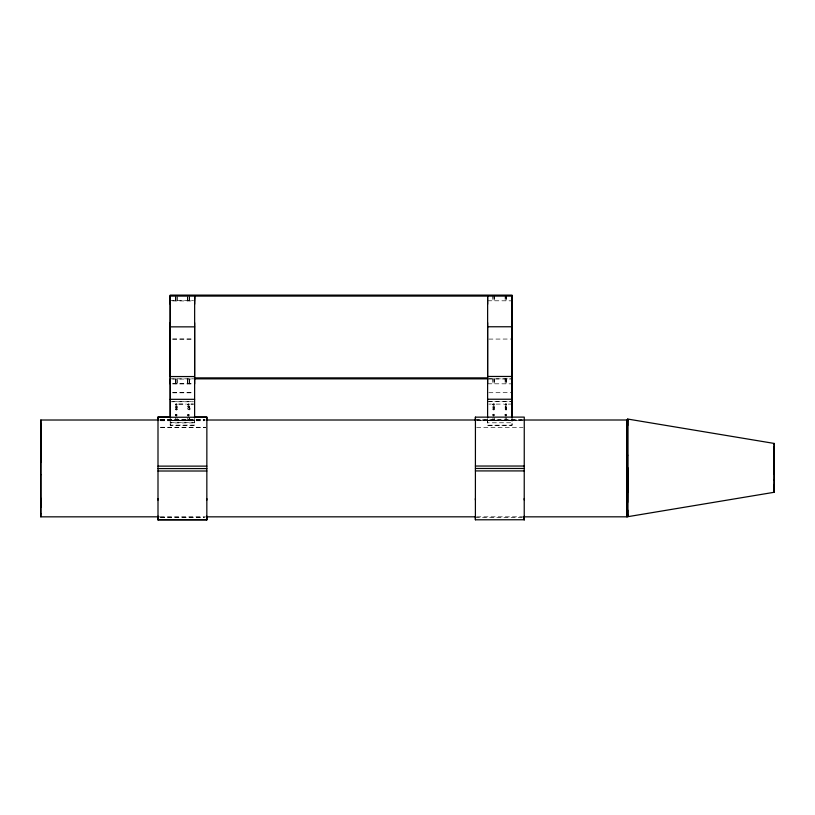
<?xml version="1.0" encoding="UTF-8"?>
<svg xmlns="http://www.w3.org/2000/svg" width="815" height="815" viewBox="0 0 815 815"><rect width="100%" height="100%" fill="white"/><g stroke="black" fill="none" stroke-linecap="round" stroke-linejoin="round"><path stroke-width="0.61" stroke-dasharray="4.08 3.06" d="M175.582 383.936L175.582 379.057M175.582 300.929L175.582 296.039M177.049 383.936L177.049 379.057M177.049 300.929L177.049 296.039M187.786 383.936L187.786 379.057M187.786 300.929L187.786 296.039M189.253 383.936L189.253 379.057M189.253 300.929L189.253 296.039M492.983 378.955L492.983 383.845L493.014 378.914M494.44 378.955L494.44 383.845L494.481 378.914M505.188 378.955L505.188 383.845L505.219 378.914M506.655 378.955L506.655 383.845L506.686 378.914M189.192 406.502L188.591 407.683L187.847 406.654M506.655 406.95C507.45 406.227 504.73 408.814 505.432 406.461M175.643 409.425C177.222 411.208 177.201 407.306 175.643 409.089C174.655 402.529 176.274 410.77 176.977 406.502M177.059 406.654L176.947 407.368M177.018 409.65C175.979 407.072 175.164 411.738 177.059 409.425M177.079 419.827C176.234 422.476 174.644 418.126 176.977 419.511C176.529 422.129 174.746 418.258 177.018 419.898M189.263 406.654L188.336 407.663L187.919 406.502M189.121 406.685C192.921 411.789 184.516 409.425 189.151 409.171M189.284 417.392C191.994 422.791 184.883 419.582 189.151 419.745M492.983 406.95L493.228 406.461L493.554 407.52M493.034 409.181L493.014 406.909M493.9 420.581L494.45 419.756L493.9 419.358M494.45 420.082L494.481 417.474M505.188 406.95L505.494 406.43M505.208 407.123L505.361 406.542M505.239 409.181L505.219 406.909M506.624 407.123L506.655 409.181M506.624 420.132L506.686 417.474M175.663 406.593L175.602 407.215M494.308 406.502L493.9 407.571M187.888 406.736L188.55 407.449L189.212 406.828M506.645 407.062L506.105 407.571M177.059 419.99L177.079 417.392M189.263 409.425L187.847 409.425M189.263 419.99C187.307 421.793 188.122 417.596 189.233 419.898M493.381 408.794L493.004 409.558M506.655 409.507L505.921 410.027M506.655 420.082L506.105 420.581M493.075 409.079L493.931 408.733M176.865 407.266L175.622 406.919M493.9 410.006L494.481 409.344L493.9 408.784M505.758 408.733L505.208 409.558M505.555 408.845L506.146 408.733M493.35 419.419L493.931 419.307M506.146 409.955L505.239 409.507M505.728 419.358L506.624 419.807M493.523 407.571L494.481 406.909L494.348 409.079M170.243 300.694L193.44 300.694M172.648 300.929L194.622 300.929M487.635 300.776L512.024 300.827M172.688 338.959L193.44 338.959M488.827 339.091L510.832 339.04M172.648 339.193L193.41 339.193M170.243 378.822L193.44 378.822M489.183 378.853L510.781 378.853M487.635 378.914L512.024 378.955M172.648 379.057L194.622 379.057M172.688 383.702L193.44 383.702M172.648 383.936L193.41 383.936M487.635 383.794L512.024 383.845M172.688 392.586L193.44 392.586M488.827 392.728L510.832 392.677M172.648 392.82L193.41 392.82M172.688 401.53L194.653 401.53M488.857 401.622L512.054 401.622M170.213 401.764L193.41 401.764M487.604 401.673L510.801 401.673M178.791 403.975L186.115 403.975M190.995 403.975L193.44 403.975M488.827 404.108L491.302 404.057M496.152 404.108L503.507 404.057M508.356 404.108L510.832 404.057M178.76 404.199L186.085 404.199M190.965 404.199L193.41 404.199M160.535 419.44L204.361 419.44M475.43 419.531L524.228 419.582M160.504 419.674L204.331 419.674M160.27 420.02L204.83 420M476.765 420.02L522.598 420M170.243 420.234L194.653 420.234M160.535 420.52L204.361 420.52M160.504 420.754L204.331 420.754M170.243 422.669L194.653 422.669M194.653 425.114L170.243 425.114L170.243 418.9M487.635 418.981L487.604 425.257L512.054 425.206L512.054 418.981M487.604 425.257L512.024 425.257L512.024 419.032M160.535 427.274L205.614 427.274M476.653 427.406L523.006 427.366M160.504 427.508L205.584 427.508M160.27 516.842L204.83 516.822M476.765 516.842L522.598 516.822M160.535 517.23L204.361 517.23M475.4 517.372L524.259 517.321M160.504 517.464L204.331 517.464M505.921 419.338L506.441 419.521M493.747 420.55L493.034 420.082M493.676 407.541L493.034 407.072M505.239 407.072L505.758 407.52M506.105 408.784L506.624 409.232M493.554 409.955L493.034 409.507M505.758 420.53L505.239 420.082M176.682 406.502L176.814 407.306L175.683 407.082M189.253 407.052C191.046 409.884 185.861 409.436 187.817 406.817M189.263 419.664L189.253 417.616M505.219 417.474L505.188 419.97M493.014 417.474L492.983 419.97M194.653 418.9L194.622 425.349L170.213 425.349L170.213 419.134M189.284 295.804L189.284 300.694M189.284 378.822L189.284 383.702M187.827 295.804L187.827 300.694M187.817 378.822L187.817 383.702M187.817 417.392L187.786 420.061M177.079 295.804L177.079 300.694M177.079 378.822L177.079 383.702M177.079 406.817L177.049 409.487M175.612 295.804L175.612 300.694M175.612 378.822L175.612 383.702M175.612 417.392L175.582 420.061M170.213 420.469L170.213 422.904L194.622 422.904L194.622 420.469L170.213 420.469M487.604 420.367L487.604 422.812L512.054 422.761L512.024 420.367L487.604 420.367M492.983 295.947L492.983 300.827L493.014 295.896M494.44 295.947L494.44 300.827L494.481 295.896M505.188 295.947L505.188 300.827L505.219 295.896M506.655 295.947L506.655 300.827L506.686 295.896M523.006 420.601L476.683 420.601L522.975 420.652"/><path stroke-width="1.22" d="M40.75 474.799L40.852 420L40.811 423.311M40.76 498.159L40.781 513.542L40.842 423.301L40.842 462.054M40.811 462.034L40.831 429.668M206.867 516.16L206.837 519.889L157.998 519.889L157.998 498.597M157.998 419.582L157.998 417.249L206.837 417.249L206.837 419.582M170.213 383.936L170.213 379.057M170.213 322.76L170.213 376.55L194.622 376.55L194.622 322.76M170.243 304.168L170.243 295.804L170.243 417.749M194.622 383.936L194.622 379.057M194.622 300.929L194.622 296.039M194.653 304.168L194.653 300.694M194.653 299.38L194.653 295.804L194.622 417.973M206.837 519.889L206.837 498.597M524.228 498.495L524.228 519.797L524.228 516.292L524.259 519.746L475.4 519.797L475.4 498.495M475.4 420.652L475.4 417.158L524.259 417.107L524.228 499.982M487.604 383.845L487.604 378.955M487.604 322.669L487.604 376.459L512.024 376.459L512.024 322.669M487.635 304.26L487.635 295.896L487.604 417.881M512.024 383.845L512.024 378.955M512.054 304.26L512.054 295.896L512.054 417.83M626.715 462.054L626.827 420L523.8 420.02M626.715 474.799L626.796 429.668M626.857 498.138L626.755 516.842L626.817 420M774.23 443.442L774.158 444.297L774.23 443.442L627.672 419.042L627.662 515.049M627.784 467.81L627.672 516.71L774.23 492.27L774.24 485.108M774.219 491.445L774.168 492.291L774.209 461.565M774.148 461.575L774.209 455.666M774.148 455.687L774.209 450.613M774.148 450.624L774.219 446.722L774.148 480.106M627.754 510.119L627.733 516.69M774.158 446.742L774.219 444.277L774.148 474.218M774.168 491.455L774.24 488.99M40.801 516.842L40.872 513.521L40.791 516.842L159.068 516.822M627.662 420.723L627.672 419.042L627.703 425.562M170.213 296.089L512.024 296.089M170.213 326.856L194.622 326.856M487.604 326.764L512.024 326.764M194.388 377.875L487.91 377.875M194.388 378.853L487.91 378.853M487.604 399.228L512.024 399.228M170.213 399.319L194.622 399.319M170.559 417.015L158.039 417.015L158.039 420.52M194.347 417.015L206.867 417.015L206.837 500.084M40.791 420.02L159.068 420M206.032 420.02L475.573 420M157.998 466.129L206.837 466.129M475.4 466.037L524.228 466.037M475.4 468.472L524.228 468.472M157.998 468.574L206.837 468.574M157.998 471.009L206.837 471.009M475.4 470.917L524.228 470.917M206.032 516.842L475.573 516.822M523.8 516.842L626.827 516.822M206.867 519.654L158.039 519.654L158.039 516.16M627.723 515.039L627.672 516.71M627.744 420.683L627.723 455.188M774.209 480.086L774.148 485.159M774.209 485.139L774.158 489.031M627.642 502.437L627.784 455.178M627.632 492.331L627.632 467.922M626.776 423.311L626.806 462.054M626.776 474.788L626.715 487.115M626.776 487.095L626.735 507.164L626.786 498.138M40.811 474.788L40.831 507.154M512.024 417.881L512.024 295.112L170.213 295.112L170.213 417.973M475.43 417.107L475.4 499.982M475.43 516.241L475.4 519.797M157.998 417.249L157.998 500.084M157.998 516.394L157.998 519.889M187.796 404.495C188.968 406.879 189.773 402.59 187.796 404.495M505.198 404.403C506.37 406.787 507.175 402.488 505.198 404.403M175.602 404.444C176.549 406.899 177.751 402.691 175.602 404.444M175.602 415.018C176.549 417.474 177.751 413.256 175.602 415.018M187.817 415.018C188.754 417.474 189.956 413.256 187.817 415.018M493.004 404.352C493.941 406.807 495.153 402.59 493.004 404.352M493.004 414.916C493.941 417.382 495.153 413.164 493.004 414.916M505.208 414.916C506.156 417.382 507.358 413.164 505.208 414.916"/></g></svg>
